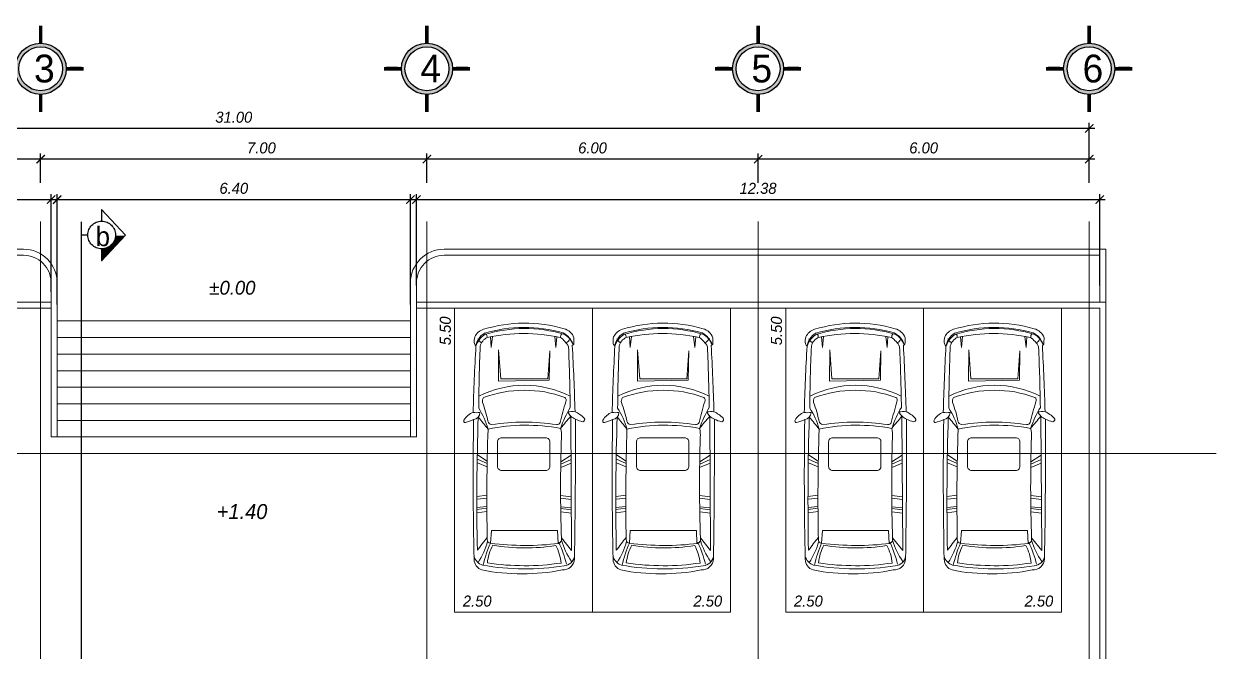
# Model space of a CAD drawing. Header units: millimetres. Extents: x 485872 to 486142, y -52344 to -52207.
# Drawn here: x 485959.63 to 485981.23, y -52256.1 to -52244.72 of the extents above; entities that cross this region are included whole.
import ezdxf

# ---------------------------------------------------------------- set-up
doc = ezdxf.new("R2010")
doc.units = ezdxf.units.MM
doc.header["$LTSCALE"] = 15
doc.header["$PDMODE"] = 2
doc.header["$PDSIZE"] = -10
for name, pattern in [('ACAD_ISO04W100', [30, 24, -3, 0, -3]), ('ACAD_ISO12W100', [21, 12, -3, 0, -3, 0, -3]), ('DASHDOTX2', [50.8, 25.4, -12.7, 0, -12.7])]:
    doc.linetypes.add(name, pattern=pattern)
for name, color, linetype, lineweight in [('Ak1', 51, 'Continuous', 5), ('arrow', 8, 'Continuous', 0), ('TEXTO', 1, 'Continuous', 5)]:
    doc.layers.add(name, color=color, linetype=linetype, lineweight=lineweight)
doc.layers.add('DIMS', color=7, linetype='Continuous')
doc.styles.add('dim', font='romantic.ttf', dxfattribs={"height": 280})
doc.styles.get("Standard").update_dxf_attribs({"font": ''})
doc.styles.get('Standard').set_extended_font_data('Flux Architect', italic=True)
doc.dimstyles.new('Sem Linha', dxfattribs={"dimtxt": 0.2, "dimasz": 0.15, "dimexe": 100, "dimexo": 300, "dimgap": 0, "dimtad": 1, "dimjust": 1, "dimzin": 0, "dimdsep": 46, "dimtxsty": 'Standard', "dimblk": 'ARCHTICK', "dimcen": 0, "dimdle": 100, "dimse1": 1, "dimse2": 1, "dimsd1": 1, "dimsd2": 1, "dimclrd": 4, "dimclrt": 2, "dimadec": 0, "dimazin": 0, "dimtfac": 1, "dimtofl": 0, "dimtmove": 0, "dimatfit": 3, "dimfxl": 1, "dimtfillclr": 1, "dimtolj": 1, "dimtzin": 0, "dimarcsym": 1})
doc.dimstyles.get("Standard").update_dxf_attribs({"dimtxt": 0.2, "dimasz": 0.15, "dimexe": 0.1, "dimexo": 0.3, "dimgap": 0.1, "dimtad": 1, "dimzin": 0, "dimdsep": 46, "dimtxsty": 'Standard', "dimblk": 'ARCHTICK', "dimcen": 0.09, "dimdle": 0.1, "dimclrd": 4, "dimclrt": 2, "dimadec": 0, "dimazin": 0, "dimtfac": 1, "dimtofl": 0, "dimtmove": 0, "dimatfit": 3, "dimfxl": 1, "dimtfillclr": 1, "dimtolj": 1, "dimtzin": 0, "dimarcsym": 1})

# ---------------------------------------------------------------- blocks, each defined once
blk = doc.blocks.new('top or rang rover')
at = {"lineweight": 9}
for p, q in [((55604, 51234), (55780, 51165)), ((55605, 51305), (55781, 51223)), ((55606, 51383), (55781, 51268)), ((57302, 51228), (57113, 51154)), ((57302, 51299), (57114, 51212)), ((57301, 51377), (57115, 51256)), ((55598, 50627), (55775, 50649)), ((55598, 50578), (55775, 50599)), ((57306, 50621), (57112, 50645)), ((57306, 50572), (57112, 50596)), ((55595, 50333), (55776, 50355)), ((55596, 50430), (55775, 50444)), ((55596, 50393), (55775, 50414)), ((57307, 50424), (57114, 50440)), ((57307, 50387), (57114, 50410)), ((57308, 50326), (57115, 50351))]:
    blk.add_line(p, q, dxfattribs=at)
for points in [[(55544, 49490, 0.315128), (55686, 49296, 0.096716), (57140, 49296, 0.421726), (57362, 49500, 0.005429), (57380, 52027, 0.067318), (57513, 51981, 0.654647), (57537, 52048, 0.083045), (57373, 52163, 0.006088), (57323, 53363, -0.016106), (57352, 53387, -0.002779), (57354, 53501, 0.241437), (57174, 53665, 0.146503), (55713, 53654, 0.211837), (55555, 53517, 0.106467), (55549, 53392, 0.064843), (55577, 53350, 0.007355), (55527, 52149, 0.186587), (55360, 52012, 0.560756), (55389, 51964, 0.026425), (55535, 52021, 0.008819), (55544, 49490, -4.149774)], [(57337, 53375, 0.217036), (57156, 53589, 0.144172), (55733, 53583, 0.228619), (55577, 53350, 6.44443)], [(57337, 53375, 0.203701), (57164, 53568, 0.144172), (55741, 53563, 0.169699), (55577, 53350, 6.44443)], [(57255, 53339, 0.143842), (57102, 53507, 0.110161), (55781, 53505, 0.236648), (55655, 53349, 0.008298), (55627, 52229, -0.078132), (55796, 51847, 0.017915), (55618, 52064, 0.012549), (55603, 49652, -0.009837), (55781, 49885, -8.30513)], [(57255, 53339, -0.006266), (57287, 52240, 0.050486), (57111, 51860, 8.051252)], [(55696, 52329, -0.044792), (55794, 51992, 0.277519), (55861, 51928, -0.078529), (57037, 51928, 0.316035), (57104, 51969, -0.008731), (57205, 52343, 0.37923), (57187, 52422, 0.177743), (55714, 52418, 0.226219), (55697, 52326, -14.200883)], [(55527, 52149, 0.071055), (55650, 52148, -0.382376), (55535, 52021, 1.228068)], [(57126, 49880), (57312, 49647), (57297, 52080, 0.009344), (57111, 51860, 0.42633)], [(55796, 51847, 0.012865), (55782, 49846, 0.380853), (55841, 49782, 0.065248), (57080, 49778, 0.347853), (57127, 49865, -0.016097), (57125, 51699, 0.091819), (57111, 51860, 0.097295), (55796, 51847, 1.953156)], [(55784, 49423, 0.073336), (57121, 49422, 0.096152), (57023, 49740, -0.082206), (55884, 49744, 0.100628), (55784, 49423, 1.276284)], [(57363, 49546, -0.363109), (57176, 49374, -0.084834), (55697, 49384, -0.248444), (55542, 49548, 8.031877)]]:
    blk.add_lwpolyline(points, format="xyb", dxfattribs=at)
for points in [[(55839, 53517), (55855, 53326), (55878, 53525)], [(57043, 53517), (57028, 53326), (57004, 53525)], [(55988, 53281), (56029, 52758), (56878, 52760), (56917, 53262), (56907, 52731), (55987, 52715), (55988, 53281)], [(57065, 49776), (57056, 50009), (55857, 50012), (55841, 49782)]]:
    blk.add_lwpolyline(points, dxfattribs=at)
blk.add_lwpolyline([(56917, 51616), (56917, 51172, -0.414214), (56842, 51097), (56043, 51097, -0.414214), (55968, 51172), (55968, 51616, -0.414214), (56043, 51691), (56842, 51691, -0.414214)], format="xyb", close=True, dxfattribs=at)
for centre, radius, start, end in [((55744, 53538), 144, 203.9699, 243.5622), ((55715, 53522), 65.2, 338.3611, 54.7078), ((57177, 53522), 65.2, 125.2922, 201.6389), ((57148, 53538), 144, 296.4378, 336.0301), ((56458, 50788), 1852, 63.5352, 116.491), ((57323, 51533), 631, 85.4458, 97.4527), ((57474, 52264), 255, 204.1993, 248.4339), ((54616, 50111), 1209, 325.7635, 345.9386), ((57839, 48906), 2182, 156.3297, 167.4147), ((55102, 48871), 2182, 14.0544, 25.1393), ((58293, 50158), 1209, 195.5305, 215.7055)]:
    blk.add_arc(centre, radius, start, end, dxfattribs=at)
blk = doc.blocks.new('uio')
h = blk.add_hatch(color=21)
h.paths.add_polyline_path([(365111, 142547, 1), (365989, 142547, 1)])
h.paths.add_polyline_path([(365927, 142547, -1), (365173, 142547, -1)], flags=16)
at = {"color": 21, "const_width": 61.9}
for points in [[(365550, 143286), (365550, 142986)], [(364811, 142547), (365111, 142547)], [(365989, 142547), (366289, 142547)], [(365550, 141808), (365550, 142108)]]:
    blk.add_lwpolyline(points, dxfattribs=at)
at = {"color": 21}
for radius in [439, 377]:
    blk.add_circle((365550, 142547), radius, dxfattribs=at)
at = {"layer": 'Ak1', "ltscale": 10000}
for p, q in [((365046, 142517), (364848, 142517)), ((366054, 142517), (366252, 142517)), ((365555, 142013), (365555, 141815))]:
    blk.add_line(p, q, dxfattribs=at)
blk = doc.blocks.new('_ArchTick')
at = {"color": 0, "const_width": 0.15}
blk.add_lwpolyline([(-0.5, -0.5), (0.5, 0.5)], dxfattribs=at)
blk = doc.blocks.new('*D61')
at = {"color": 0, "linetype": 'Continuous', "lineweight": -2, "transparency": 16777216}
for p, q in [((486121.039, -52247.599), (486121.039, -52247.068)), ((486127.039, -52247.599), (486127.039, -52247.068))]:
    blk.add_line(p, q, dxfattribs=at)
at = {"color": 4, "linetype": 'Continuous', "lineweight": -2, "transparency": 16777216}
blk.add_line((486127.139, -52247.168), (486120.939, -52247.168), dxfattribs=at)
at = {"layer": 'Defpoints', "color": 0, "linetype": 'Continuous', "lineweight": 13, "transparency": 16777216}
for p in [(486121.039, -52247.168), (486121.039, -52247.899), (486127.039, -52247.899)]:
    blk.add_point(p, dxfattribs=at)
at = {"color": 4, "linetype": 'Continuous', "lineweight": -2, "transparency": 16777216, "xscale": 0.15, "yscale": 0.15, "zscale": 0.15, "rotation": 180}
blk.add_blockref('_ArchTick', (486121.039, -52247.168), dxfattribs=at)
at = {"color": 4, "linetype": 'Continuous', "lineweight": -2, "transparency": 16777216, "xscale": 0.15, "yscale": 0.15, "zscale": 0.15}
blk.add_blockref('_ArchTick', (486127.039, -52247.168), dxfattribs=at)
at = {"color": 2, "linetype": 'Continuous', "lineweight": 13, "transparency": 16777216, "insert": (486124.039, -52246.966), "char_height": 0.2, "attachment_point": 5}
blk.add_mtext('\\A1;6.00', dxfattribs=at)
blk = doc.blocks.new('*D62')
at = {"color": 0, "linetype": 'Continuous', "lineweight": -2, "transparency": 16777216}
for p, q in [((486115.039, -52247.599), (486115.039, -52247.068)), ((486121.039, -52247.599), (486121.039, -52247.068))]:
    blk.add_line(p, q, dxfattribs=at)
at = {"color": 4, "linetype": 'Continuous', "lineweight": -2, "transparency": 16777216}
blk.add_line((486121.139, -52247.168), (486114.939, -52247.168), dxfattribs=at)
at = {"layer": 'Defpoints', "color": 0, "linetype": 'Continuous', "lineweight": 13, "transparency": 16777216}
for p in [(486115.039, -52247.168), (486115.039, -52247.899), (486121.039, -52247.899)]:
    blk.add_point(p, dxfattribs=at)
at = {"color": 4, "linetype": 'Continuous', "lineweight": -2, "transparency": 16777216, "xscale": 0.15, "yscale": 0.15, "zscale": 0.15, "rotation": 180}
blk.add_blockref('_ArchTick', (486115.039, -52247.168), dxfattribs=at)
at = {"color": 4, "linetype": 'Continuous', "lineweight": -2, "transparency": 16777216, "xscale": 0.15, "yscale": 0.15, "zscale": 0.15}
blk.add_blockref('_ArchTick', (486121.039, -52247.168), dxfattribs=at)
at = {"color": 2, "linetype": 'Continuous', "lineweight": 13, "transparency": 16777216, "insert": (486118.039, -52246.966), "char_height": 0.2, "attachment_point": 5}
blk.add_mtext('\\A1;6.00', dxfattribs=at)
blk = doc.blocks.new('*D63')
at = {"color": 0, "linetype": 'Continuous', "lineweight": -2, "transparency": 16777216}
for p, q in [((486108.039, -52247.599), (486108.039, -52247.068)), ((486115.039, -52247.599), (486115.039, -52247.068))]:
    blk.add_line(p, q, dxfattribs=at)
at = {"color": 4, "linetype": 'Continuous', "lineweight": -2, "transparency": 16777216}
blk.add_line((486115.139, -52247.168), (486107.939, -52247.168), dxfattribs=at)
at = {"layer": 'Defpoints', "color": 0, "linetype": 'Continuous', "lineweight": 13, "transparency": 16777216}
for p in [(486108.039, -52247.168), (486108.039, -52247.899), (486115.039, -52247.899)]:
    blk.add_point(p, dxfattribs=at)
at = {"color": 4, "linetype": 'Continuous', "lineweight": -2, "transparency": 16777216, "xscale": 0.15, "yscale": 0.15, "zscale": 0.15, "rotation": 180}
blk.add_blockref('_ArchTick', (486108.039, -52247.168), dxfattribs=at)
at = {"color": 4, "linetype": 'Continuous', "lineweight": -2, "transparency": 16777216, "xscale": 0.15, "yscale": 0.15, "zscale": 0.15}
blk.add_blockref('_ArchTick', (486115.039, -52247.168), dxfattribs=at)
at = {"color": 2, "linetype": 'Continuous', "lineweight": 13, "transparency": 16777216, "insert": (486112.039, -52246.966), "char_height": 0.2, "attachment_point": 5}
blk.add_mtext('\\A1;7.00', dxfattribs=at)
blk = doc.blocks.new('*D64')
at = {"color": 0, "linetype": 'Continuous', "lineweight": -2, "transparency": 16777216}
for p, q in [((486102.039, -52247.599), (486102.039, -52247.068)), ((486108.039, -52247.599), (486108.039, -52247.068))]:
    blk.add_line(p, q, dxfattribs=at)
at = {"color": 4, "linetype": 'Continuous', "lineweight": -2, "transparency": 16777216}
blk.add_line((486108.139, -52247.168), (486101.939, -52247.168), dxfattribs=at)
at = {"layer": 'Defpoints', "color": 0, "linetype": 'Continuous', "lineweight": 13, "transparency": 16777216}
for p in [(486102.039, -52247.168), (486102.039, -52247.899), (486108.039, -52247.899)]:
    blk.add_point(p, dxfattribs=at)
at = {"color": 4, "linetype": 'Continuous', "lineweight": -2, "transparency": 16777216, "xscale": 0.15, "yscale": 0.15, "zscale": 0.15, "rotation": 180}
blk.add_blockref('_ArchTick', (486102.039, -52247.168), dxfattribs=at)
at = {"color": 4, "linetype": 'Continuous', "lineweight": -2, "transparency": 16777216, "xscale": 0.15, "yscale": 0.15, "zscale": 0.15}
blk.add_blockref('_ArchTick', (486108.039, -52247.168), dxfattribs=at)
at = {"color": 2, "linetype": 'Continuous', "lineweight": 13, "transparency": 16777216, "insert": (486105.039, -52246.966), "char_height": 0.2, "attachment_point": 5}
blk.add_mtext('\\A1;6.00', dxfattribs=at)
blk = doc.blocks.new('*D66')
at = {"color": 4, "linetype": 'Continuous', "lineweight": -2, "transparency": 16777216}
blk.add_line((486127.139, -52246.612), (486095.939, -52246.612), dxfattribs=at)
at = {"color": 0, "linetype": 'Continuous', "lineweight": -2, "transparency": 16777216}
for p, q in [((486096.039, -52247.268), (486096.039, -52246.512)), ((486127.039, -52247.268), (486127.039, -52246.512))]:
    blk.add_line(p, q, dxfattribs=at)
at = {"layer": 'Defpoints', "color": 0, "linetype": 'Continuous', "lineweight": 13, "transparency": 16777216}
for p in [(486096.039, -52246.612), (486096.039, -52247.568), (486127.039, -52247.568)]:
    blk.add_point(p, dxfattribs=at)
at = {"color": 4, "linetype": 'Continuous', "lineweight": -2, "transparency": 16777216, "xscale": 0.15, "yscale": 0.15, "zscale": 0.15, "rotation": 180}
blk.add_blockref('_ArchTick', (486096.039, -52246.612), dxfattribs=at)
at = {"color": 4, "linetype": 'Continuous', "lineweight": -2, "transparency": 16777216, "xscale": 0.15, "yscale": 0.15, "zscale": 0.15}
blk.add_blockref('_ArchTick', (486127.039, -52246.612), dxfattribs=at)
at = {"color": 2, "linetype": 'Continuous', "lineweight": 13, "transparency": 16777216, "insert": (486111.539, -52246.41), "char_height": 0.2, "attachment_point": 5}
blk.add_mtext('\\A1;31.00', dxfattribs=at)
blk = doc.blocks.new('*D220')
at = {"layer": 'Defpoints', "color": 0, "linetype": 'Continuous', "lineweight": 13, "transparency": 16777216}
for p in [(486115.539, -52249.869), (486115.476, -52255.369), (486115.539, -52255.369)]:
    blk.add_point(p, dxfattribs=at)
at = {"color": 2, "linetype": 'Continuous', "lineweight": 13, "transparency": 16777216, "insert": (486115.373, -52250.278), "char_height": 0.2, "attachment_point": 5, "rotation": 90}
blk.add_mtext('\\A1;5.50', dxfattribs=at)
blk = doc.blocks.new('*D221')
at = {"layer": 'Defpoints', "color": 0, "linetype": 'Continuous', "lineweight": 13, "transparency": 16777216}
for p in [(486118.039, -52255.274), (486115.539, -52255.369), (486118.039, -52255.369)]:
    blk.add_point(p, dxfattribs=at)
at = {"color": 2, "linetype": 'Continuous', "lineweight": 13, "transparency": 16777216, "insert": (486115.95, -52255.172), "char_height": 0.2, "attachment_point": 5}
blk.add_mtext('\\A1;2.50', dxfattribs=at)
blk = doc.blocks.new('*D219')
at = {"layer": 'Defpoints', "color": 0, "linetype": 'Continuous', "lineweight": 13, "transparency": 16777216}
for p in [(486118.039, -52255.274), (486118.039, -52255.369), (486120.539, -52255.369)]:
    blk.add_point(p, dxfattribs=at)
at = {"color": 2, "linetype": 'Continuous', "lineweight": 13, "transparency": 16777216, "insert": (486120.128, -52255.172), "char_height": 0.2, "attachment_point": 5}
blk.add_mtext('\\A1;2.50', dxfattribs=at)
blk = doc.blocks.new('*D223')
at = {"layer": 'Defpoints', "color": 0, "linetype": 'Continuous', "lineweight": 13, "transparency": 16777216}
for p in [(486121.539, -52249.869), (486121.476, -52255.369), (486121.539, -52255.369)]:
    blk.add_point(p, dxfattribs=at)
at = {"color": 2, "linetype": 'Continuous', "lineweight": 13, "transparency": 16777216, "insert": (486121.373, -52250.278), "char_height": 0.2, "attachment_point": 5, "rotation": 90}
blk.add_mtext('\\A1;5.50', dxfattribs=at)
blk = doc.blocks.new('*D224')
at = {"layer": 'Defpoints', "color": 0, "linetype": 'Continuous', "lineweight": 13, "transparency": 16777216}
for p in [(486124.039, -52255.274), (486121.539, -52255.369), (486124.039, -52255.369)]:
    blk.add_point(p, dxfattribs=at)
at = {"color": 2, "linetype": 'Continuous', "lineweight": 13, "transparency": 16777216, "insert": (486121.95, -52255.172), "char_height": 0.2, "attachment_point": 5}
blk.add_mtext('\\A1;2.50', dxfattribs=at)
blk = doc.blocks.new('*D222')
at = {"layer": 'Defpoints', "color": 0, "linetype": 'Continuous', "lineweight": 13, "transparency": 16777216}
for p in [(486124.039, -52255.274), (486124.039, -52255.369), (486126.539, -52255.369)]:
    blk.add_point(p, dxfattribs=at)
at = {"color": 2, "linetype": 'Continuous', "lineweight": 13, "transparency": 16777216, "insert": (486126.128, -52255.172), "char_height": 0.2, "attachment_point": 5}
blk.add_mtext('\\A1;2.50', dxfattribs=at)
blk = doc.blocks.new('*D328')
at = {"color": 0, "linetype": 'Continuous', "lineweight": -2, "transparency": 16777216}
for p, q in [((486095.849, -52249.569), (486095.849, -52247.801)), ((486108.229, -52249.569), (486108.229, -52247.801))]:
    blk.add_line(p, q, dxfattribs=at)
at = {"color": 4, "linetype": 'Continuous', "lineweight": -2, "transparency": 16777216}
blk.add_line((486095.749, -52247.901), (486108.329, -52247.901), dxfattribs=at)
at = {"layer": 'Defpoints', "color": 0, "linetype": 'Continuous', "lineweight": 13, "transparency": 16777216}
for p in [(486108.229, -52247.901), (486095.849, -52249.869), (486108.229, -52249.869)]:
    blk.add_point(p, dxfattribs=at)
at = {"color": 4, "linetype": 'Continuous', "lineweight": -2, "transparency": 16777216, "xscale": 0.15, "yscale": 0.15, "zscale": 0.15, "rotation": 180}
blk.add_blockref('_ArchTick', (486095.849, -52247.901), dxfattribs=at)
at = {"color": 4, "linetype": 'Continuous', "lineweight": -2, "transparency": 16777216, "xscale": 0.15, "yscale": 0.15, "zscale": 0.15}
blk.add_blockref('_ArchTick', (486108.229, -52247.901), dxfattribs=at)
at = {"color": 2, "linetype": 'Continuous', "lineweight": 13, "transparency": 16777216, "insert": (486102.039, -52247.698), "char_height": 0.2, "attachment_point": 5}
blk.add_mtext('\\A1;12.38', dxfattribs=at)
blk = doc.blocks.new('*D329')
at = {"color": 0, "linetype": 'Continuous', "lineweight": -2, "transparency": 16777216}
for p, q in [((486108.339, -52249.799), (486108.339, -52247.801)), ((486114.739, -52249.799), (486114.739, -52247.801))]:
    blk.add_line(p, q, dxfattribs=at)
at = {"color": 4, "linetype": 'Continuous', "lineweight": -2, "transparency": 16777216}
blk.add_line((486108.239, -52247.901), (486114.839, -52247.901), dxfattribs=at)
at = {"layer": 'Defpoints', "color": 0, "linetype": 'Continuous', "lineweight": 13, "transparency": 16777216}
for p in [(486114.739, -52247.901), (486108.339, -52250.099), (486114.739, -52250.099)]:
    blk.add_point(p, dxfattribs=at)
at = {"color": 4, "linetype": 'Continuous', "lineweight": -2, "transparency": 16777216, "xscale": 0.15, "yscale": 0.15, "zscale": 0.15, "rotation": 180}
blk.add_blockref('_ArchTick', (486108.339, -52247.901), dxfattribs=at)
at = {"color": 4, "linetype": 'Continuous', "lineweight": -2, "transparency": 16777216, "xscale": 0.15, "yscale": 0.15, "zscale": 0.15}
blk.add_blockref('_ArchTick', (486114.739, -52247.901), dxfattribs=at)
at = {"color": 2, "linetype": 'Continuous', "lineweight": 13, "transparency": 16777216, "insert": (486111.539, -52247.698), "char_height": 0.2, "attachment_point": 5}
blk.add_mtext('\\A1;6.40', dxfattribs=at)
blk = doc.blocks.new('*D330')
at = {"color": 0, "linetype": 'Continuous', "lineweight": -2, "transparency": 16777216}
for p, q in [((486114.849, -52249.459), (486114.849, -52247.801)), ((486127.229, -52249.459), (486127.229, -52247.801))]:
    blk.add_line(p, q, dxfattribs=at)
at = {"color": 4, "linetype": 'Continuous', "lineweight": -2, "transparency": 16777216}
blk.add_line((486114.749, -52247.901), (486127.329, -52247.901), dxfattribs=at)
at = {"layer": 'Defpoints', "color": 0, "linetype": 'Continuous', "lineweight": 13, "transparency": 16777216}
for p in [(486127.229, -52247.901), (486114.849, -52249.759), (486127.229, -52249.759)]:
    blk.add_point(p, dxfattribs=at)
at = {"color": 4, "linetype": 'Continuous', "lineweight": -2, "transparency": 16777216, "xscale": 0.15, "yscale": 0.15, "zscale": 0.15, "rotation": 180}
blk.add_blockref('_ArchTick', (486114.849, -52247.901), dxfattribs=at)
at = {"color": 4, "linetype": 'Continuous', "lineweight": -2, "transparency": 16777216, "xscale": 0.15, "yscale": 0.15, "zscale": 0.15}
blk.add_blockref('_ArchTick', (486127.229, -52247.901), dxfattribs=at)
at = {"color": 2, "linetype": 'Continuous', "lineweight": 13, "transparency": 16777216, "insert": (486121.039, -52247.698), "char_height": 0.2, "attachment_point": 5}
blk.add_mtext('\\A1;12.38', dxfattribs=at)

msp = doc.modelspace()

# ---------------------------------------------------------------- hatches: boundary and pattern name
at = {"layer": 'arrow', "linetype": 'ACAD_ISO12W100', "lineweight": 30}
h = msp.add_hatch(dxfattribs=at)
h.set_pattern_fill('ANSI31', color=1, scale=0.25, angle=135, style=0)
h.set_pattern_definition([(360, (485955.509855, -52256.897416), (1e-17, 0.021), [])])
edge = h.paths.add_edge_path()
edge.add_arc((485961.035, -52248.542), 0.25, -90, 0)
edge.add_line((485961.285, -52248.542), (485961.467, -52248.542))
edge.add_line((485961.467, -52248.542), (485961.035, -52249.01))
edge.add_line((485961.035, -52249.01), (485961.035, -52248.792))

# ---------------------------------------------------------------- linework, layer by layer
at = {"color": 6, "linetype": 'DASHDOTX2', "lineweight": 13}
for p, q in [((485959.93, -52266.799), (485959.93, -52248.299)), ((485966.93, -52266.799), (485966.93, -52248.299)), ((485972.93, -52266.799), (485972.93, -52248.299)), ((485978.93, -52266.799), (485978.93, -52248.299)), ((485981.23, -52252.499), (485938.73, -52252.499))]:
    msp.add_line(p, q, dxfattribs=at)
at = {"linetype": 'Continuous', "lineweight": 13}
for points in [[(485943.093, -52248.799), (485959.62, -52248.799, -0.414214), (485960.23, -52249.409), (485960.23, -52252.199)], [(485979.23, -52249.759), (485979.23, -52248.799), (485967.24, -52248.799, 0.414214), (485966.63, -52249.409), (485966.63, -52252.199)], [(485943.093, -52248.909), (485959.62, -52248.909, -0.414214), (485960.12, -52249.409), (485960.12, -52252.199), (485966.74, -52252.199)], [(485979.12, -52249.759), (485979.12, -52248.909), (485967.24, -52248.909, 0.414214), (485966.74, -52249.409), (485966.74, -52252.199)]]:
    msp.add_lwpolyline(points, format="xyb", dxfattribs=at)
for points in [[(485947.63, -52249.759), (485960.12, -52249.759)], [(485947.74, -52249.869), (485960.12, -52249.869)], [(485979.23, -52249.759), (485966.74, -52249.759)], [(485979.12, -52249.869), (485966.74, -52249.869)], [(485979.12, -52249.869), (485979.12, -52252.199)], [(485979.23, -52249.759), (485979.23, -52252.199)], [(485979.12, -52252.199), (485979.12, -52260.799)], [(485979.23, -52252.199), (485979.23, -52260.799)]]:
    msp.add_lwpolyline(points, dxfattribs=at)
for points in [[(485969.93, -52249.869), (485967.43, -52249.869), (485967.43, -52255.369), (485969.93, -52255.369)], [(485969.93, -52249.869), (485972.43, -52249.869), (485972.43, -52255.369), (485969.93, -52255.369)], [(485975.93, -52249.869), (485973.43, -52249.869), (485973.43, -52255.369), (485975.93, -52255.369)], [(485975.93, -52249.869), (485978.43, -52249.869), (485978.43, -52255.369), (485975.93, -52255.369)]]:
    msp.add_lwpolyline(points, close=True, dxfattribs=at)
at = {"lineweight": 13}
for points in [[(485966.63, -52250.099), (485960.23, -52250.099)], [(485966.63, -52250.399), (485960.23, -52250.399)], [(485966.63, -52250.699), (485960.23, -52250.699)], [(485966.63, -52250.999), (485960.23, -52250.999)], [(485966.63, -52251.299), (485960.23, -52251.299)], [(485966.63, -52251.599), (485960.23, -52251.599)], [(485966.63, -52251.899), (485960.23, -52251.899)]]:
    msp.add_lwpolyline(points, dxfattribs=at)
at = {"layer": 'arrow', "color": 1, "linetype": 'ACAD_ISO12W100', "lineweight": 30}
for p, q in [((485961.035, -52248.083), (485961.035, -52248.292)), ((485961.035, -52248.083), (485961.467, -52248.542)), ((485960.785, -52248.542), (485960.674, -52248.542)), ((485961.035, -52249.01), (485961.467, -52248.542)), ((485961.296, -52248.542), (485961.285, -52248.542)), ((485961.035, -52248.792), (485961.035, -52249.01))]:
    msp.add_line(p, q, dxfattribs=at)
msp.add_lwpolyline([(485960.672, -52267.041), (485960.672, -52248.304)], dxfattribs=at)
msp.add_circle((485961.035, -52248.542), 0.25, dxfattribs=at)

# ---------------------------------------------------------------- block references
at = {"linetype": 'ACAD_ISO04W100', "xscale": 0.001056039488106978, "yscale": 0.001056039488106978, "zscale": 0.001056039488106978, "rotation": 180}
for p in [(486345.965, -52094.996), (486352.965, -52094.996), (486358.965, -52094.996), (486364.965, -52094.996)]:
    msp.add_blockref('uio', p, dxfattribs=at)
at = {"lineweight": 13, "xscale": 0.001, "yscale": 0.001, "zscale": 0.001}
for p in [(485912.24, -52303.904), (485914.758, -52303.904), (485918.24, -52303.904), (485920.758, -52303.904)]:
    msp.add_blockref('top or rang rover', p, dxfattribs=at)

# ---------------------------------------------------------------- texts
at = {"lineweight": 13, "char_height": 0.25, "attachment_point": 3}
for s, heights, insert in [('{\\fArial|b0|i1|c0|p34;±}0.00', [0.711], (485963.822, -52249.372)), ('{\\H1.0833x;+1.40}', [0.715], (485964.038, -52253.414))]:
    msp.add_mtext_dynamic_manual_height_columns(s, width=2.09199, gutter_width=0.542, heights=heights, dxfattribs=dict(at, insert=insert))
at = {"layer": 'DIMS', "char_height": 0.5033, "width": 1.55205, "attachment_point": 1, "style": 'dim'}
for s, insert in [('{\\fFlux Architect|b0|i0|c0|p2;3}', (485959.81, -52245.276)), ('{\\fFlux Architect|b0|i0|c0|p2;4}', (485966.81, -52245.276)), ('{\\fFlux Architect|b0|i0|c0|p2;5}', (485972.81, -52245.276)), ('{\\fFlux Architect|b0|i0|c0|p2;6}', (485978.81, -52245.276))]:
    msp.add_mtext(s, dxfattribs=dict(at, insert=insert))
at = {"layer": 'TEXTO', "insert": (485961.057, -52248.394), "char_height": 0.35, "width": 2.37145, "attachment_point": 2}
msp.add_mtext('{\\fFlux Architect|b0|i0|c0|p2;b}', dxfattribs=at)

# ---------------------------------------------------------------- dimensions: what is measured, and where the dimension line sits
at = {"linetype": 'Continuous', "lineweight": 13}
for base, p1, p2, angle, dimstyle, picture, middle in [((485947.93, -52246.612), (485978.93, -52247.568), (485947.93, -52247.568), 180, 'Standard', '*D66', (485963.43, -52246.41)), ((485967.367, -52255.369), (485967.43, -52249.869), (485967.43, -52255.369), 90, 'Sem Linha', '*D220', (485967.265, -52250.278)), ((485973.367, -52255.369), (485973.43, -52249.869), (485973.43, -52255.369), 90, 'Sem Linha', '*D223', (485973.265, -52250.278))]:
    dim = msp.add_linear_dim(base=base, p1=p1, p2=p2, angle=angle, dimstyle=dimstyle, dxfattribs=at)
    dim.commit()
    dim.dimension.update_dxf_attribs({"geometry": picture, "text_midpoint": middle, "insert": (-148.109, 0)})
for base, p1, p2, picture, middle in [((485953.93, -52247.168), (485959.93, -52247.899), (485953.93, -52247.899), '*D64', (485956.93, -52247.168)), ((485959.93, -52247.168), (485966.93, -52247.899), (485959.93, -52247.899), '*D63', (485963.93, -52247.168)), ((485966.93, -52247.168), (485972.93, -52247.899), (485966.93, -52247.899), '*D62', (485969.93, -52247.168)), ((485972.93, -52247.168), (485978.93, -52247.899), (485972.93, -52247.899), '*D61', (485975.93, -52247.168))]:
    dim = msp.add_linear_dim(base=base, p1=p1, p2=p2, angle=180, dimstyle='Standard', dxfattribs=at)
    dim.commit()
    dim.dimension.update_dxf_attribs({"geometry": picture, "text_midpoint": middle, "dimtype": 160, "insert": (-148.109, 0)})
for base, p1, p2, dimstyle, picture, middle in [((485960.12, -52247.901), (485947.74, -52249.869), (485960.12, -52249.869), 'Standard', '*D328', (485953.93, -52247.698)), ((485969.93, -52255.274), (485967.43, -52255.369), (485969.93, -52255.369), 'Sem Linha', '*D221', (485967.842, -52255.172)), ((485969.93, -52255.274), (485972.43, -52255.369), (485969.93, -52255.369), 'Sem Linha', '*D219', (485972.019, -52255.172)), ((485975.93, -52255.274), (485973.43, -52255.369), (485975.93, -52255.369), 'Sem Linha', '*D224', (485973.842, -52255.172)), ((485975.93, -52255.274), (485978.43, -52255.369), (485975.93, -52255.369), 'Sem Linha', '*D222', (485978.019, -52255.172))]:
    dim = msp.add_linear_dim(base=base, p1=p1, p2=p2, dimstyle=dimstyle, dxfattribs=at)
    dim.commit()
    dim.dimension.update_dxf_attribs({"geometry": picture, "text_midpoint": middle, "insert": (-148.109, 0)})
for base, p1, p2, picture, middle in [((485966.63, -52247.901), (485960.23, -52250.099), (485966.63, -52250.099), '*D329', (485963.43, -52247.698)), ((485979.12, -52247.901), (485966.74, -52249.759), (485979.12, -52249.759), '*D330', (485972.93, -52247.698))]:
    dim = msp.add_linear_dim(base=base, p1=p1, p2=p2, dimstyle='Standard', override={"dimtmove": 1}, dxfattribs=at)
    dim.commit()
    dim.dimension.update_dxf_attribs({"geometry": picture, "text_midpoint": middle, "insert": (-148.109, 0)})

doc.saveas('drawing.dxf')
